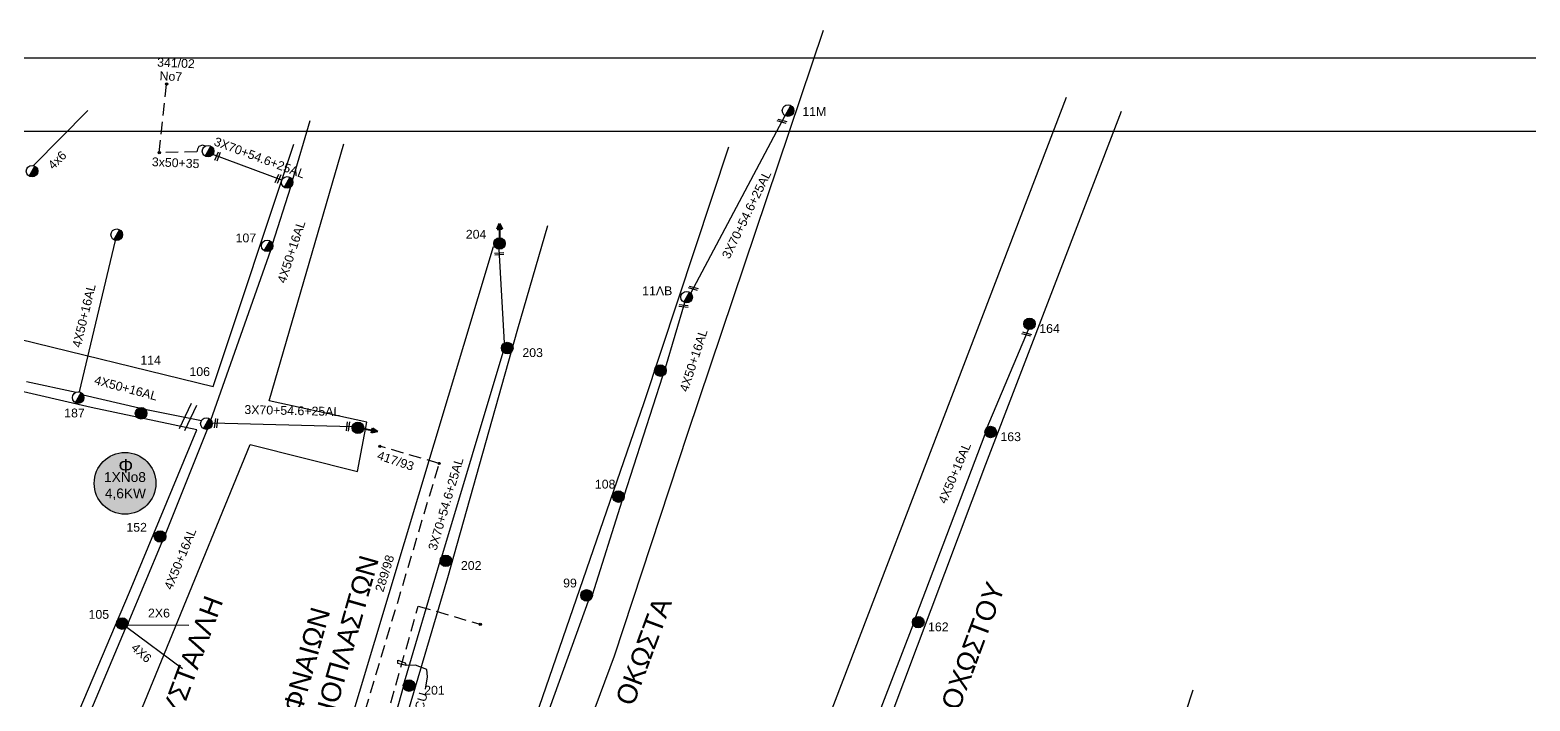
# Model space of a CAD drawing. Header units: millimetres. Extents: x 5016 to 7282, y 2879 to 3911.
# Drawn here: x 5730.1 to 6036.2, y 3773.7 to 3910.6 of the extents above; entities that cross this region are included whole.
import ezdxf

# ---------------------------------------------------------------- set-up
doc = ezdxf.new("R2010")
doc.units = ezdxf.units.MM
doc.linetypes.add('DASHED', pattern=[19.05, 12.7, -6.35])
for name, color, linetype in [('Άγνωστα', 7, 'Continuous'), ('Γυμνά εναέρια ΧΤ και ΦΟΠ (3Φ)   4x50+16AL', 7, 'Continuous'), ('Επίτονοι', 7, 'Continuous'), ('Επιγραφές - Σχήματα', 7, 'Continuous'), ('Καλώδια ΧΤ   2x6AL', 7, 'DASHED'), ('Καλώδια ΧΤ   3x150+50AL', 7, 'DASHED'), ('Καλώδια ΧΤ   3x150+50CU', 7, 'DASHED'), ('Μηχανική τομή', 7, 'Continuous'), ('Στύλος Ξύλινος', 7, 'Continuous'), ('Στύλος Ξύλινος @ 1', 7, 'Continuous'), ('Στύλος ΦΜ', 7, 'Continuous'), ('Στύλος ΦΜ @ 1', 7, 'Continuous'), ('Συνδέσεις', 7, 'Continuous'), ('Συνεστραμμένα ΧΤ   3x70+54.6+25 AL', 7, 'SYN_LINE'), ('Τομή', 7, 'Continuous'), ('Υπόβαθρο ΔΕΗ', 7, 'Continuous'), ('Υπόγεια καλώδια Παροχών ΧΤ   4x6', 7, 'DASHED'), ('Χώρος', 7, 'Continuous')]:
    doc.layers.add(name, color=color, linetype=linetype)
doc.styles.get("Standard").update_dxf_attribs({"font": 'ARIAL.TTF'})
doc.linetypes.add('SYN_LINE', pattern='A,0.5,-0.0001,["/\\/\\/\\/",Standard,S=0.1,R=0,X=0,Y=-0.05],-0.25', length=0.7501)

# ---------------------------------------------------------------- blocks, each defined once
blk = doc.blocks.new('ΥΠΑΡΧΩΝ ΤΣΙΜΕΝΤΕΝΙΟΣ ΣΤΥΛΟΣ')
at = {"layer": 'Στύλος ΦΜ'}
blk.add_hatch(color=7, dxfattribs=at).paths.add_polyline_path([(-1.29, -2.28, 0.574793), (2.62, 0, 0.268822), (1.3, 2.27)])
at = {"layer": 'Στύλος ΦΜ', "color": 7}
blk.add_line((-1.29, -2.28), (1.3, 2.27), dxfattribs=at)
blk.add_circle((0, 0), 2.62, dxfattribs=at)
at = {"layer": 'Στύλος ΦΜ', "flags": 4}
for tag, p in [('ΤΥΠΟΣ', (-4.91, 3.03)), ('ΑΡΙΘΜΟΣ', (-4.68, 8.05))]:
    blk.add_attdef(tag, p, '', height=4, dxfattribs=at)
blk = doc.blocks.new('ΥΠΑΡΧΩΝ ΞΥΛΙΝΟΣ ΣΤΥΛΟΣ')
at = {"layer": 'Στύλος Ξύλινος'}
h = blk.add_hatch(color=7, dxfattribs=at)
h.paths.add_polyline_path([(-2.62, 0, 0.270008), (-1.29, -2.28), (1.3, 2.27, 0.576266)])
h.paths.add_polyline_path([(-1.29, -2.28, 0.574793), (2.62, 0, 0.268822), (1.3, 2.27)])
at = {"layer": 'Στύλος Ξύλινος', "color": 7}
blk.add_line((-1.29, -2.28), (1.3, 2.27), dxfattribs=at)
blk.add_circle((0, 0), 2.62, dxfattribs=at)
at = {"layer": 'Στύλος Ξύλινος', "flags": 4}
for tag, p in [('ΑΡΙΘΜΟΣ', (-4.91, 8.6)), ('ΤΥΠΟΣ', (-4.85, 3.39))]:
    blk.add_attdef(tag, p, '', height=4, dxfattribs=at)
blk = doc.blocks.new('ΕΠΙΤΟΝΟΣ')
at = {"layer": 'Επίτονοι', "lineweight": 40, "ltscale": 40}
blk.add_hatch(color=256, dxfattribs=at).paths.add_polyline_path([(-1.13, 6.47), (0, 9.1), (1.13, 6.47)])
for p, q in [((-1.13, 6.47), (0, 9.1)), ((0, 9.1), (1.13, 6.47)), ((1.13, 6.47), (-1.13, 6.47)), ((-1.13, 6.47), (0, 6.47)), ((0, 6.47), (0, 0))]:
    blk.add_line(p, q, dxfattribs=at)
blk = doc.blocks.new('ΜΗΧΑΝΙΚΗ ΤΟΜΗ')
at = {"layer": 'Μηχανική τομή', "ltscale": 40}
for p, q in [((-1.89, 0.78), (1.89, 0.78)), ((1.89, 0), (-1.89, 0))]:
    blk.add_line(p, q, dxfattribs=at)
blk = doc.blocks.new('_ΣΥΝΔΕΣΗ')
at = {"layer": 'Συνδέσεις', "linetype": 'SYN_LINE', "ltscale": 40}
blk.add_hatch(color=256, dxfattribs=at).paths.add_polyline_path([(0.5, -0.01, 1), (-0.5, -0.01, 1)])
at = {"layer": 'Συνδέσεις'}
blk.add_circle((0, -0.01), 0.5, dxfattribs=at)
blk = doc.blocks.new('ΤΟΜΗ')
at = {"layer": 'Τομή', "ltscale": 40}
for p, q in [((-5.68, 0), (5.68, 0)), ((5.68, -2.33), (-5.68, -2.33))]:
    blk.add_line(p, q, dxfattribs=at)
blk = doc.blocks.new('ΧΩΡΟΣ')
at = {"layer": 'Χώρος', "ltscale": 40, "true_color": 0xff4747}
blk.add_hatch(color=13, dxfattribs=at).paths.add_polyline_path([(12.17, -0.19, 1), (-13.03, -0.19, 1)])
at = {"layer": 'Χώρος', "ltscale": 40}
blk.add_circle((-0.43, -0.19), 12.6, dxfattribs=at)
at = {"layer": 'Χώρος', "ltscale": 30, "insert": (-3.14, 9.64), "char_height": 5.4, "width": 408.8913, "attachment_point": 1}
blk.add_mtext('Φ', dxfattribs=at)
at = {"layer": 'Χώρος', "ltscale": 40}
blk.add_attdef('ΑΡΙΘΜΟΣ_001', (-5.24, -3.99), '', height=5.4, dxfattribs=at)

msp = doc.modelspace()

# ---------------------------------------------------------------- linework, layer by layer
at = {"layer": 'Άγνωστα', "color": 30, "linetype": 'DASHED', "lineweight": -3, "ltscale": 0.2}
msp.add_lwpolyline([(5765.88, 3886.95), (5765.29, 3887.11), (5764.56, 3886.88), (5764.27, 3886.28), (5764.15, 3885.76), (5756.47, 3885.6), (5757.95, 3899.61)], dxfattribs=at)
at = {"layer": 'Άγνωστα', "linetype": 'SYN_LINE', "lineweight": -3, "ltscale": 20}
msp.add_lwpolyline([(5730.8, 3882.96), (5730.8, 3882.96), (5741.89, 3894.22)], dxfattribs=at)
at = {"layer": 'Γυμνά εναέρια ΧΤ και ΦΟΠ (3Φ)   4x50+16AL', "color": 30, "lineweight": -3}
for points in [[(5783.67, 3879.89), (5787.25, 3892.15)], [(5779.6, 3866.96), (5783.34, 3878.66)], [(5767.01, 3831.03), (5779.26, 3865.71)], [(5757.71, 3807.76), (5766.29, 3829.16)], [(5750.08, 3789.64), (5757.06, 3806.18)], [(5741.98, 3770.41), (5749.59, 3788.55)]]:
    msp.add_lwpolyline(points, dxfattribs=at)
at = {"layer": 'Γυμνά εναέρια ΧΤ και ΦΟΠ (3Φ)   4x50+16AL', "color": 85, "lineweight": -3}
for points in [[(5740.15, 3836.79), (5740.15, 3836.79), (5747.52, 3867.71)], [(5729.39, 3838.91), (5739.53, 3836.75)], [(5740.93, 3836.22), (5752.33, 3833.52)], [(5753.53, 3833.3), (5765.09, 3830.96)]]:
    msp.add_lwpolyline(points, dxfattribs=at)
at = {"layer": 'Γυμνά εναέρια ΧΤ και ΦΟΠ (3Φ)   4x50+16AL', "color": 2, "lineweight": -3}
for points in [[(5859.77, 3841.7), (5863.69, 3855)], [(5851.33, 3815.56), (5859.22, 3840.07)], [(5844.85, 3795.4), (5850.94, 3814.56)], [(5831.06, 3758.19), (5844.08, 3794.17)]]:
    msp.add_lwpolyline(points, dxfattribs=at)
at = {"layer": 'Γυμνά εναέρια ΧΤ και ΦΟΠ (3Φ)   4x50+16AL', "color": 5, "lineweight": -3}
for points in [[(5925.4, 3829.54), (5933.85, 3849.52)], [(5910.84, 3790.88), (5925.04, 3828.15)], [(5895.79, 3751.54), (5910.32, 3789.24)]]:
    msp.add_lwpolyline(points, dxfattribs=at)
at = {"layer": 'Επιγραφές - Σχήματα', "lineweight": -3}
for points in [[(5015.89, 3904.96), (7057.63, 3904.96), (7057.63, 2878.51), (5015.89, 2878.51)], [(5030.89, 3889.96), (7042.63, 3889.96), (7042.63, 2893.51), (5030.89, 2893.51)]]:
    msp.add_lwpolyline(points, close=True, dxfattribs=at)
msp.add_lwpolyline([(5810.8, 3776.17), (5811.21, 3778.64), (5811.07, 3780.15), (5808.74, 3781.04), (5806.82, 3780.97), (5805.14, 3781.41), (5805.17, 3782.08), (5806.63, 3781.51), (5806.82, 3780.97)], dxfattribs=at)
at = {"layer": 'Καλώδια ΧΤ   2x6AL', "color": 30, "linetype": 'SYN_LINE', "lineweight": -3, "ltscale": 10}
msp.add_lwpolyline([(5750.07, 3789.27), (5762.48, 3789.19)], dxfattribs=at)
at = {"layer": 'Καλώδια ΧΤ   3x150+50AL', "color": 6, "lineweight": -3, "ltscale": 0.2}
msp.add_lwpolyline([(5776.09, 3723.77), (5782.06, 3722.31), (5782.94, 3725.07), (5784.56, 3724.81), (5793.03, 3753.49), (5813.59, 3822.2), (5801.48, 3825.69)], dxfattribs=at)
at = {"layer": 'Καλώδια ΧΤ   3x150+50CU', "color": 173, "lineweight": -3, "ltscale": 0.2}
msp.add_lwpolyline([(5764.56, 3682.77), (5762.5, 3684), (5760.27, 3686.53), (5760.35, 3689.31), (5761.11, 3691), (5765.12, 3694.98), (5770.39, 3712.84), (5775.91, 3732.03), (5789.25, 3728.79), (5789.64, 3727.49), (5791.41, 3727.29), (5792.58, 3731.98), (5791.97, 3733.58), (5792.37, 3735.53), (5793.32, 3736.67), (5809.3, 3793.1), (5821.98, 3789.38)], dxfattribs=at)
at = {"layer": 'Συνεστραμμένα ΧΤ   3x70+54.6+25 AL', "color": 2, "lineweight": -3, "ltscale": 20}
msp.add_lwpolyline([(5864.95, 3856.91), (5884.2, 3893.15)], dxfattribs=at)
at = {"layer": 'Συνεστραμμένα ΧΤ   3x70+54.6+25 AL', "color": 30, "lineweight": -3, "ltscale": 20}
for points in [[(5781.46, 3880), (5767.37, 3885.21)], [(5767.25, 3830.45), (5795.87, 3829.75)]]:
    msp.add_lwpolyline(points, dxfattribs=at)
at = {"layer": 'Συνεστραμμένα ΧΤ   3x70+54.6+25 AL', "color": 6, "lineweight": -3, "ltscale": 20}
for points in [[(5826.94, 3846.78), (5825.8, 3865.89)], [(5814.1, 3803.14), (5826.67, 3844.89)], [(5806.53, 3777.61), (5813.77, 3802.25)], [(5794.57, 3734.77), (5806.29, 3776.64)]]:
    msp.add_lwpolyline(points, dxfattribs=at)
at = {"layer": 'Υπόβαθρο ΔΕΗ', "lineweight": -3}
for points in [[(5941.53, 3896.87), (5872.23, 3715.96), (5828.75, 3727.5), (5849.39, 3782.96), (5864.3, 3828.36), (5892.02, 3910.62)], [(5967.37, 3775.93), (5944.03, 3704.9), (5941.11, 3696.54), (5883.33, 3710.87), (5925.13, 3822.06), (5952.83, 3894.04)], [(5666.06, 3887.22), (5665.02, 3876.57), (5723.8, 3873.46), (5723.8, 3873.46), (5727.81, 3872.04), (5724.65, 3848.36), (5767.44, 3837.86), (5783.91, 3887.35)], [(5824.59, 3866.4), (5785.14, 3735.23), (5742.25, 3746.07), (5775.02, 3826.05), (5796.94, 3820.53), (5798.8, 3830.61), (5778.91, 3834.94), (5794.11, 3887.38)], [(5872.61, 3886.69), (5855.36, 3834.53), (5827.05, 3752.5), (5817.41, 3727.21), (5795.77, 3732.72), (5815.38, 3798.91), (5829.63, 3849.66), (5835.79, 3870.74)], [(5764.1, 3829.06), (5742.56, 3833.6), (5714.62, 3840.04), (5716.42, 3862.62), (5675.65, 3866.15), (5664.4, 3866.93), (5661.18, 3828.13), (5660.57, 3816.48), (5721.28, 3804.63), (5719.24, 3795.75), (5680.72, 3802.76), (5680.72, 3802.76), (5659.48, 3806.6), (5657.03, 3774.24), (5658.32, 3772.03), (5660.43, 3769.5), (5705.59, 3756.84), (5730.77, 3749.74), (5750.37, 3795.91), (5764.1, 3829.06)]]:
    msp.add_lwpolyline(points, dxfattribs=at)
at = {"layer": 'Υπόγεια καλώδια Παροχών ΧΤ   4x6', "color": 30, "linetype": 'SYN_LINE', "lineweight": -3, "ltscale": 10}
msp.add_lwpolyline([(5749.85, 3788.79), (5761.22, 3780.36)], dxfattribs=at)

# ---------------------------------------------------------------- block references
at = {"layer": 'Επίτονοι', "lineweight": -3, "xscale": 0.4499999999998181, "yscale": 0.4499999999998181, "zscale": 0.4499999999998181}
msp.add_blockref('ΕΠΙΤΟΝΟΣ', (5825.9, 3867.06), dxfattribs=at)
at = {"layer": 'Επίτονοι', "lineweight": -3, "xscale": 0.4499999999998808, "yscale": 0.4499999999998808, "zscale": 0.4499999999998808, "rotation": 258.871720329314}
msp.add_blockref('ΕΠΙΤΟΝΟΣ', (5797.01, 3829.47), dxfattribs=at)
at = {"layer": 'Μηχανική τομή', "lineweight": -3}
for p, xscale, yscale, zscale, rotation in [((5883.5, 3891.83), 0.4999999999996443, 0.4999999999996443, 0.4999999999996443, 344.0845771442959), ((5768.19, 3884.91), 0.4999999999996463, 0.4999999999996463, 0.4999999999996463, 247.0899061580771), ((5780.51, 3880.35), 0.4999999999996463, 0.4999999999996463, 0.4999999999996463, 247.0899061580771), ((5825.86, 3864.76), 0.4999999999996176, 0.4999999999996176, 0.4999999999996176, 4.24154292122387), ((5865.4, 3857.75), 0.4999999999996443, 0.4999999999996443, 0.4999999999996443, 344.0845771442959), ((5863.43, 3854.11), 0.499999999999669, 0.499999999999669, 0.499999999999669, 354.2497966368402), ((5933.54, 3848.77), 0.4999999999997337, 0.4999999999997337, 0.4999999999997337, 163.5261437010553), ((5767.86, 3830.43), 0.4999999999997494, 0.4999999999997494, 0.4999999999997494, 262.4219923673771), ((5794.78, 3829.78), 0.4999999999997494, 0.4999999999997494, 0.4999999999997494, 262.4219923673771)]:
    msp.add_blockref('ΜΗΧΑΝΙΚΗ ΤΟΜΗ', p, dxfattribs=dict(at, xscale=xscale, yscale=yscale, zscale=zscale, rotation=rotation))
at = {"layer": 'Στύλος Ξύλινος @ 1', "lineweight": -3, "ltscale": 40}
ref = msp.add_blockref('ΥΠΑΡΧΩΝ ΞΥΛΙΝΟΣ ΣΤΥΛΟΣ', (5825.9, 3867.06), dxfattribs=dict(at, xscale=0.4499999999998181, yscale=0.4499999999998181, zscale=0.4499999999998181))
ref.add_attrib('ΤΥΠΟΣ', '204', (5819.02, 3868.05), dxfattribs={"layer": 'Στύλος Ξύλινος', "height": 1.8, "flags": 4})
ref = msp.add_blockref('ΥΠΑΡΧΩΝ ΞΥΛΙΝΟΣ ΣΤΥΛΟΣ', (5934.05, 3850.68), dxfattribs=dict(at, xscale=0.4499999999998181, yscale=0.4499999999998181, zscale=0.4499999999998181))
ref.add_attrib('ΤΥΠΟΣ', '164', (5936.05, 3848.82), dxfattribs={"layer": 'Στύλος Ξύλινος', "height": 1.8, "flags": 4})
ref = msp.add_blockref('ΥΠΑΡΧΩΝ ΞΥΛΙΝΟΣ ΣΤΥΛΟΣ', (5827.49, 3845.74), dxfattribs=dict(at, xscale=0.4499999999998181, yscale=0.4499999999998181, zscale=0.4499999999998181))
ref.add_attrib('ΤΥΠΟΣ', '203', (5830.56, 3843.9), dxfattribs={"layer": 'Στύλος Ξύλινος', "height": 1.8, "flags": 4})
ref = msp.add_blockref('ΥΠΑΡΧΩΝ ΞΥΛΙΝΟΣ ΣΤΥΛΟΣ', (5752.75, 3832.42), dxfattribs=dict(at, xscale=0.4499999999998181, yscale=0.4499999999998181, zscale=0.4499999999998181))
ref.add_attrib('ΤΥΠΟΣ', '114', (5752.6, 3842.38), dxfattribs={"layer": 'Στύλος Ξύλινος', "height": 1.8, "flags": 4})
at = {"layer": 'Στύλος Ξύλινος @ 1', "lineweight": -3, "ltscale": 40, "xscale": 0.4499999999998181, "yscale": 0.4499999999998181, "zscale": 0.4499999999998181}
for p in [(5858.73, 3841.14), (5797.01, 3829.47)]:
    msp.add_blockref('ΥΠΑΡΧΩΝ ΞΥΛΙΝΟΣ ΣΤΥΛΟΣ', p, dxfattribs=at)
at = {"layer": 'Στύλος Ξύλινος @ 1', "lineweight": -3, "ltscale": 40}
ref = msp.add_blockref('ΥΠΑΡΧΩΝ ΞΥΛΙΝΟΣ ΣΤΥΛΟΣ', (5926.13, 3828.61), dxfattribs=dict(at, xscale=0.4499999999998181, yscale=0.4499999999998181, zscale=0.4499999999998181))
ref.add_attrib('ΤΥΠΟΣ', '163', (5928.12, 3826.75), dxfattribs={"layer": 'Στύλος Ξύλινος', "height": 1.8, "flags": 4})
ref = msp.add_blockref('ΥΠΑΡΧΩΝ ΞΥΛΙΝΟΣ ΣΤΥΛΟΣ', (5850.16, 3815.44), dxfattribs=dict(at, xscale=0.4499999999998181, yscale=0.4499999999998181, zscale=0.4499999999998181))
ref.add_attrib('ΤΥΠΟΣ', '108', (5845.36, 3817.07), dxfattribs={"layer": 'Στύλος Ξύλινος', "height": 1.8, "flags": 4})
ref = msp.add_blockref('ΥΠΑΡΧΩΝ ΞΥΛΙΝΟΣ ΣΤΥΛΟΣ', (5756.63, 3807.28), dxfattribs=dict(at, xscale=0.4499999999998181, yscale=0.4499999999998181, zscale=0.4499999999998181))
ref.add_attrib('ΤΥΠΟΣ', '152', (5749.75, 3808.27), dxfattribs={"layer": 'Στύλος Ξύλινος', "height": 1.8, "flags": 4})
ref = msp.add_blockref('ΥΠΑΡΧΩΝ ΞΥΛΙΝΟΣ ΣΤΥΛΟΣ', (5814.95, 3802.32), dxfattribs=dict(at, xscale=0.4499999999998181, yscale=0.4499999999998181, zscale=0.4499999999998181))
ref.add_attrib('ΤΥΠΟΣ', '202', (5818.02, 3800.48), dxfattribs={"layer": 'Στύλος Ξύλινος', "height": 1.8, "flags": 4})
ref = msp.add_blockref('ΥΠΑΡΧΩΝ ΞΥΛΙΝΟΣ ΣΤΥΛΟΣ', (5843.68, 3795.28), dxfattribs=dict(at, xscale=0.4499999999998181, yscale=0.4499999999998181, zscale=0.4499999999998181))
ref.add_attrib('ΤΥΠΟΣ', '99', (5838.88, 3796.9), dxfattribs={"layer": 'Στύλος Ξύλινος', "height": 1.8, "flags": 4})
ref = msp.add_blockref('ΥΠΑΡΧΩΝ ΞΥΛΙΝΟΣ ΣΤΥΛΟΣ', (5748.91, 3789.51), dxfattribs=dict(at, xscale=0.4499999999998181, yscale=0.4499999999998181, zscale=0.4499999999998181))
ref.add_attrib('ΤΥΠΟΣ', '105', (5742.03, 3790.5), dxfattribs={"layer": 'Στύλος Ξύλινος', "height": 1.8, "flags": 4})
ref = msp.add_blockref('ΥΠΑΡΧΩΝ ΞΥΛΙΝΟΣ ΣΤΥΛΟΣ', (5911.35, 3789.82), dxfattribs=dict(at, xscale=0.4499999999998181, yscale=0.4499999999998181, zscale=0.4499999999998181))
ref.add_attrib('ΤΥΠΟΣ', '162', (5913.35, 3787.95), dxfattribs={"layer": 'Στύλος Ξύλινος', "height": 1.8, "flags": 4})
ref = msp.add_blockref('ΥΠΑΡΧΩΝ ΞΥΛΙΝΟΣ ΣΤΥΛΟΣ', (5807.44, 3776.87), dxfattribs=dict(at, xscale=0.4499999999998181, yscale=0.4499999999998181, zscale=0.4499999999998181))
ref.add_attrib('ΤΥΠΟΣ', '201', (5810.52, 3775.03), dxfattribs={"layer": 'Στύλος Ξύλινος', "height": 1.8, "flags": 4})
at = {"layer": 'Στύλος ΦΜ @ 1', "lineweight": -3, "ltscale": 40}
ref = msp.add_blockref('ΥΠΑΡΧΩΝ ΤΣΙΜΕΝΤΕΝΙΟΣ ΣΤΥΛΟΣ', (5884.78, 3894.17), dxfattribs=dict(at, xscale=0.4499999999998181, yscale=0.4499999999998181, zscale=0.4499999999998181))
ref.add_attrib('ΤΥΠΟΣ', '11M', (5887.7, 3893.08), dxfattribs={"layer": 'Στύλος ΦΜ', "height": 1.8, "flags": 4})
at = {"layer": 'Στύλος ΦΜ @ 1', "lineweight": -3, "ltscale": 40, "xscale": 0.4499999999998181, "yscale": 0.4499999999998181, "zscale": 0.4499999999998181}
for p in [(5766.42, 3885.91), (5730.5, 3881.82), (5782.55, 3879.54), (5747.78, 3868.86)]:
    msp.add_blockref('ΥΠΑΡΧΩΝ ΤΣΙΜΕΝΤΕΝΙΟΣ ΣΤΥΛΟΣ', p, dxfattribs=at)
at = {"layer": 'Στύλος ΦΜ @ 1', "lineweight": -3, "ltscale": 40}
ref = msp.add_blockref('ΥΠΑΡΧΩΝ ΤΣΙΜΕΝΤΕΝΙΟΣ ΣΤΥΛΟΣ', (5778.48, 3866.59), dxfattribs=dict(at, xscale=0.4499999999998181, yscale=0.4499999999998181, zscale=0.4499999999998181))
ref.add_attrib('ΤΥΠΟΣ', '107', (5772.04, 3867.3), dxfattribs={"layer": 'Στύλος ΦΜ', "height": 1.8, "flags": 4})
ref = msp.add_blockref('ΥΠΑΡΧΩΝ ΤΣΙΜΕΝΤΕΝΙΟΣ ΣΤΥΛΟΣ', (5864.08, 3856.11), dxfattribs=dict(at, xscale=0.4499999999998181, yscale=0.4499999999998181, zscale=0.4499999999998181))
ref.add_attrib('ΤΥΠΟΣ', '11ΛΒ', (5855.01, 3856.52), dxfattribs={"layer": 'Στύλος ΦΜ', "height": 1.8, "flags": 4})
ref = msp.add_blockref('ΥΠΑΡΧΩΝ ΤΣΙΜΕΝΤΕΝΙΟΣ ΣΤΥΛΟΣ', (5766.08, 3830.32), dxfattribs=dict(at, xscale=0.4499999999998181, yscale=0.4499999999998181, zscale=0.4499999999998181))
ref.add_attrib('ΤΥΠΟΣ', '106', (5762.62, 3840.03), dxfattribs={"layer": 'Στύλος ΦΜ', "height": 1.8, "flags": 4})
ref = msp.add_blockref('ΥΠΑΡΧΩΝ ΤΣΙΜΕΝΤΕΝΙΟΣ ΣΤΥΛΟΣ', (5739.91, 3835.63), dxfattribs=dict(at, xscale=0.4499999999998181, yscale=0.4499999999998181, zscale=0.4499999999998181))
ref.add_attrib('ΤΥΠΟΣ', '187', (5737.06, 3831.59), dxfattribs={"layer": 'Στύλος ΦΜ', "height": 1.8, "flags": 4})
at = {"layer": 'Συνδέσεις', "lineweight": -3, "xscale": 0.4499999999998181, "yscale": 0.4499999999998181, "zscale": 0.4499999999998181}
for p in [(5757.95, 3899.61), (5756.47, 3885.6), (5801.48, 3825.69), (5813.59, 3822.2), (5821.98, 3789.38)]:
    msp.add_blockref('_ΣΥΝΔΕΣΗ', p, dxfattribs=at)
at = {"layer": 'Τομή', "lineweight": -3, "xscale": 0.4999999999997432, "yscale": 0.4999999999997432, "zscale": 0.4999999999997432, "rotation": 244.7019025341544}
msp.add_blockref('ΤΟΜΗ', (5762.85, 3831.42), dxfattribs=at)
at = {"layer": 'Χώρος', "lineweight": -3}
ref = msp.add_blockref('ΧΩΡΟΣ', (5749.69, 3818.23), dxfattribs=dict(at, xscale=0.5, yscale=0.5, zscale=0.5))
ref.add_attrib('ΑΡΙΘΜΟΣ_001', '1ΧΝο8', (5745.19, 3818.42), dxfattribs={"ltscale": 40, "height": 2})
ref.add_attrib('ΑΡΙΘΜΟΣ_002', '4,6ΚW', (5745.36, 3815.08), dxfattribs={"ltscale": 40, "height": 2})

# ---------------------------------------------------------------- texts
at = {"layer": 'Γυμνά εναέρια ΧΤ και ΦΟΠ (3Φ)   4x50+16AL', "color": 7, "lineweight": -3, "char_height": 1.8, "width": 168.3718, "attachment_point": 1}
for insert, rotation in [((5780.49, 3859.37), 71.8157), ((5738.67, 3846.12), 76.4937), ((5862.59, 3837.21), 71.9629), ((5743.52, 3840.15), 345.0259), ((5915.35, 3814.52), 66.9655), ((5757.37, 3796.95), 67.6273)]:
    msp.add_mtext('4X50+16AL', dxfattribs=dict(at, insert=insert, rotation=rotation))
at = {"layer": 'Επιγραφές - Σχήματα', "color": 7, "lineweight": -3, "width": 168.3718, "attachment_point": 1}
for s, insert, char_height, rotation in [('341/02', (5756.07, 3904.96), 1.8, 357.4835), ('No7', (5756.57, 3902.18), 1.8, 357.4835), ('4x6', (5733.54, 3883.31), 1.8, 44.3314), ('3x50+35', (5754.99, 3884.65), 1.8, 357.4835), ('417/93', (5801.34, 3824.81), 1.8, 341.589), ('    ΣΙΦΝΑΙΩΝ\\PΑΓΓΕΙΟΠΛΑΣΤΩΝ', (5778.53, 3761.25), 4, 74.2333), ('289/98', (5800.45, 3796.37), 1.8, 72.7508), ('ΑΜΜΟΧΩΣΤΟΥ', (5911.32, 3760.72), 4, 69.5583), ('ΚΡΥΣΤΑΛΛΗ', (5754.21, 3764.4), 4, 69.5583), ('ΖΑΛΟΚΩΣΤΑ', (5845.63, 3763.69), 4, 69.5583)]:
    msp.add_mtext(s, dxfattribs=dict(at, insert=insert, char_height=char_height, rotation=rotation))
at = {"layer": 'Καλώδια ΧΤ   2x6AL', "color": 7, "lineweight": -3, "insert": (5754.16, 3792.57), "char_height": 1.8, "width": 168.3718, "attachment_point": 1}
msp.add_mtext('2X6', dxfattribs=at)
at = {"layer": 'Καλώδια ΧΤ   3x150+50CU', "color": 7, "lineweight": -3, "insert": (5805.44, 3761.04), "char_height": 1.8, "width": 168.3718, "attachment_point": 1, "rotation": 74.3716}
msp.add_mtext('3X150+50CU', dxfattribs=at)
at = {"layer": 'Συνεστραμμένα ΧΤ   3x70+54.6+25 AL', "color": 7, "lineweight": -3, "char_height": 1.8, "width": 168.3718, "attachment_point": 1}
for insert, rotation in [((5768.08, 3888.84), 339.5301), ((5871.19, 3864.56), 63.89), ((5773.85, 3834.1), 358.7205), ((5811.28, 3804.81), 73.4907)]:
    msp.add_mtext('3X70+54.6+25AL', dxfattribs=dict(at, insert=insert, rotation=rotation))
at = {"layer": 'Υπόγεια καλώδια Παροχών ΧΤ   4x6', "color": 7, "lineweight": -3, "insert": (5751.77, 3785.71), "char_height": 1.8, "width": 168.3718, "attachment_point": 1, "rotation": 317.9601}
msp.add_mtext('4X6', dxfattribs=at)

doc.saveas('drawing.dxf')
